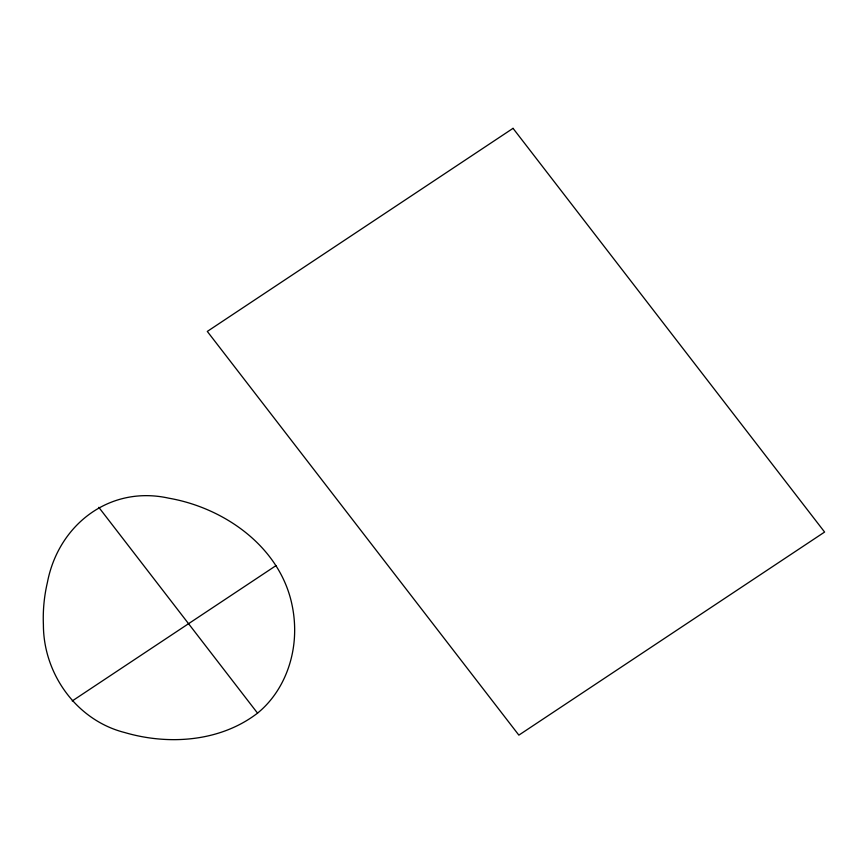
<?xml version="1.0" encoding="UTF-8"?>
<svg xmlns="http://www.w3.org/2000/svg" width="868" height="868" viewBox="0 0 868 868"><rect width="100%" height="100%" fill="white"/><g stroke="black" fill="none" stroke-linecap="round" stroke-linejoin="round"><path stroke-width="1.3" d="M257.536 713.138C280.863 694.129 293.514 664.291 294.577 634.562A140.583 130.71 2.5 0 0 291.854 604.063C279.55 546.623 224.335 507.845 168.859 498.199C109.889 484.995 58.492 524.619 47.415 582.385A181.108 168.392 2.5 0 0 43.4 624.873C43.433 673.861 76.568 720.342 124.677 732.527C168.674 745.449 220.331 741.815 257.536 713.138L98.8 507.324M72.228 700.964L276.057 565.578M513.042 128.334L207.3 331.424L518.858 735.131L824.6 532.051L513.042 128.334"/></g></svg>
